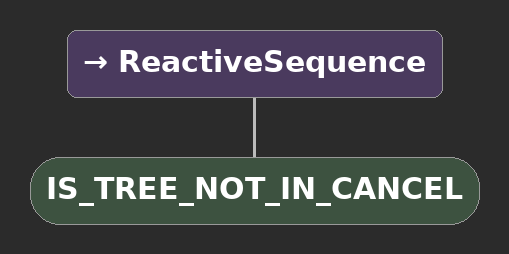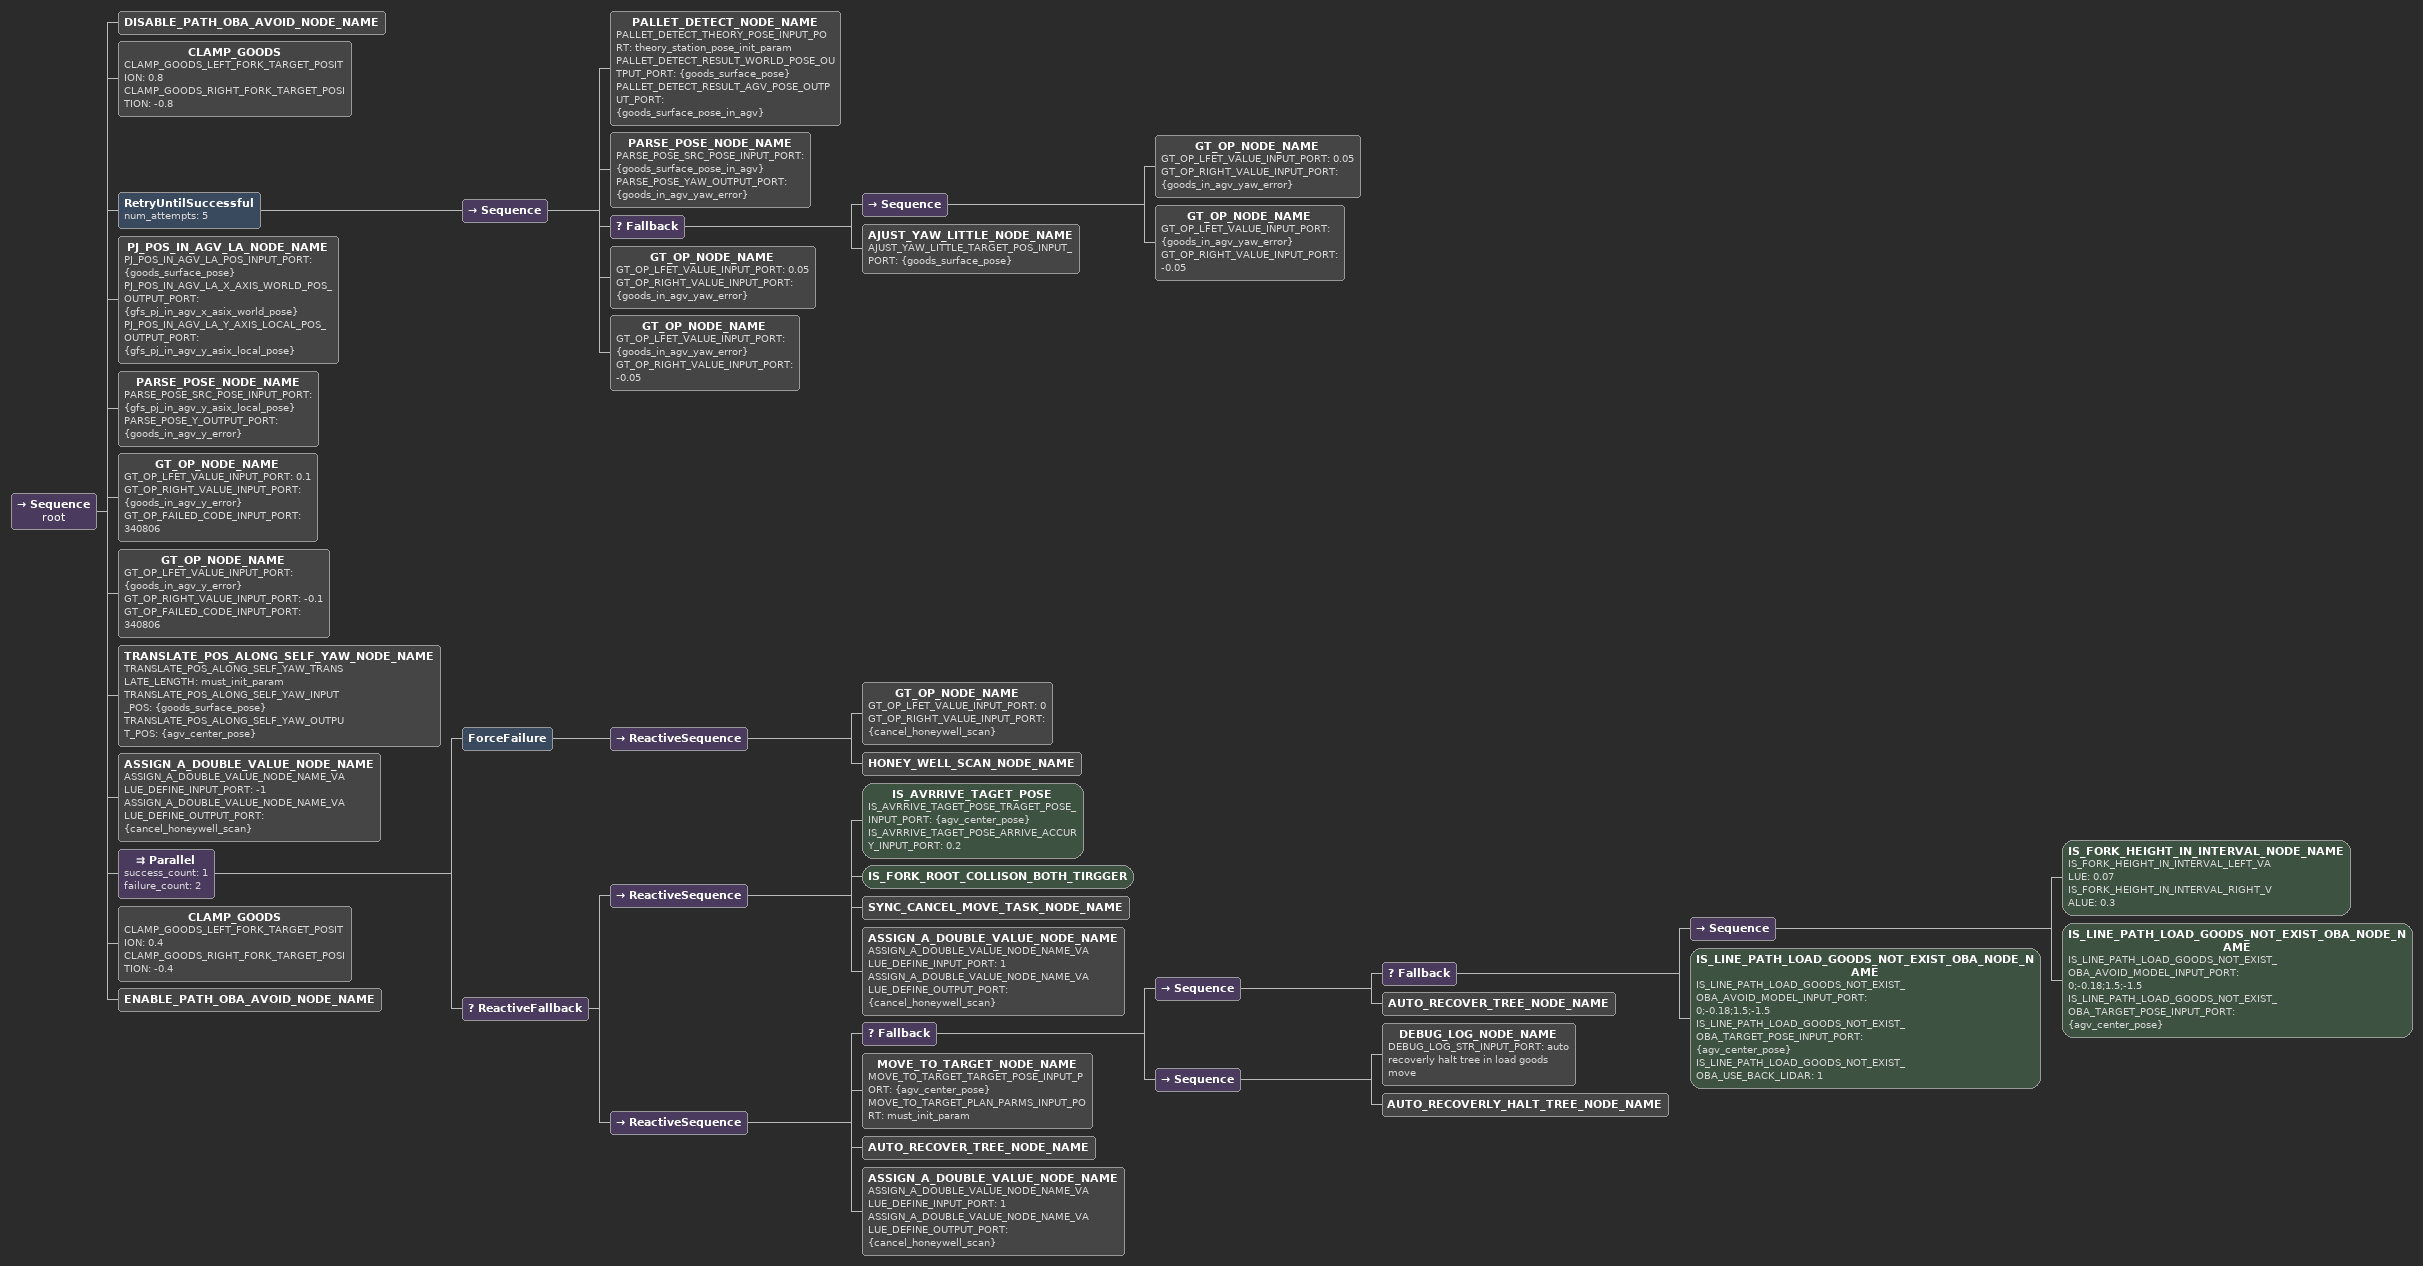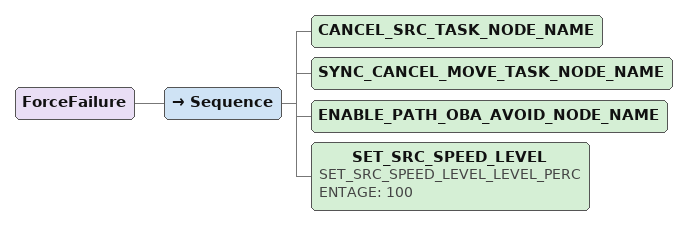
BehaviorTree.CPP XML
<ReactiveSequence>
    <IS_TREE_NOT_IN_CANCEL/>
</ReactiveSequence>

<Sequence name="root">
    <DISABLE_PATH_OBA_AVOID_NODE_NAME/>
    <CLAMP_GOODS CLAMP_GOODS_LEFT_FORK_TARGET_POSITION="0.8" CLAMP_GOODS_RIGHT_FORK_TARGET_POSITION="-0.8"/>
    <RetryUntilSuccessful num_attempts="5">
        <Sequence>
            <PALLET_DETECT_NODE_NAME PALLET_DETECT_THEORY_POSE_INPUT_PORT="theory_station_pose_init_param" PALLET_DETECT_RESULT_WORLD_POSE_OUTPUT_PORT="{goods_surface_pose}" PALLET_DETECT_RESULT_AGV_POSE_OUTPUT_PORT="{goods_surface_pose_in_agv}"/>
            <PARSE_POSE_NODE_NAME PARSE_POSE_SRC_POSE_INPUT_PORT="{goods_surface_pose_in_agv}" PARSE_POSE_YAW_OUTPUT_PORT="{goods_in_agv_yaw_error}"/>
            <Fallback>
                <Sequence>
                    <GT_OP_NODE_NAME GT_OP_LFET_VALUE_INPUT_PORT="0.05" GT_OP_RIGHT_VALUE_INPUT_PORT="{goods_in_agv_yaw_error}"/>
                    <GT_OP_NODE_NAME GT_OP_LFET_VALUE_INPUT_PORT="{goods_in_agv_yaw_error}" GT_OP_RIGHT_VALUE_INPUT_PORT="-0.05"/>
                </Sequence>
                <AJUST_YAW_LITTLE_NODE_NAME AJUST_YAW_LITTLE_TARGET_POS_INPUT_PORT="{goods_surface_pose}"/>
            </Fallback>
            <GT_OP_NODE_NAME GT_OP_LFET_VALUE_INPUT_PORT="0.05" GT_OP_RIGHT_VALUE_INPUT_PORT="{goods_in_agv_yaw_error}"/>
            <GT_OP_NODE_NAME GT_OP_LFET_VALUE_INPUT_PORT="{goods_in_agv_yaw_error}" GT_OP_RIGHT_VALUE_INPUT_PORT="-0.05"/>
        </Sequence>
    </RetryUntilSuccessful>

    <PJ_POS_IN_AGV_LA_NODE_NAME PJ_POS_IN_AGV_LA_POS_INPUT_PORT="{goods_surface_pose}" PJ_POS_IN_AGV_LA_X_AXIS_WORLD_POS_OUTPUT_PORT="{gfs_pj_in_agv_x_asix_world_pose}" PJ_POS_IN_AGV_LA_Y_AXIS_LOCAL_POS_OUTPUT_PORT="{gfs_pj_in_agv_y_asix_local_pose}"/>
    <PARSE_POSE_NODE_NAME PARSE_POSE_SRC_POSE_INPUT_PORT="{gfs_pj_in_agv_y_asix_local_pose}" PARSE_POSE_Y_OUTPUT_PORT="{goods_in_agv_y_error}"/>
    <GT_OP_NODE_NAME GT_OP_LFET_VALUE_INPUT_PORT="0.1" GT_OP_RIGHT_VALUE_INPUT_PORT="{goods_in_agv_y_error}" GT_OP_FAILED_CODE_INPUT_PORT="340806"/>
    <GT_OP_NODE_NAME GT_OP_LFET_VALUE_INPUT_PORT="{goods_in_agv_y_error}" GT_OP_RIGHT_VALUE_INPUT_PORT="-0.1" GT_OP_FAILED_CODE_INPUT_PORT="340806"/>
    <TRANSLATE_POS_ALONG_SELF_YAW_NODE_NAME TRANSLATE_POS_ALONG_SELF_YAW_TRANSLATE_LENGTH="must_init_param" TRANSLATE_POS_ALONG_SELF_YAW_INPUT_POS="{goods_surface_pose}" TRANSLATE_POS_ALONG_SELF_YAW_OUTPUT_POS="{agv_center_pose}"/>
    <ASSIGN_A_DOUBLE_VALUE_NODE_NAME ASSIGN_A_DOUBLE_VALUE_NODE_NAME_VALUE_DEFINE_INPUT_PORT="-1" ASSIGN_A_DOUBLE_VALUE_NODE_NAME_VALUE_DEFINE_OUTPUT_PORT="{cancel_honeywell_scan}"/>

    <Parallel success_count="1" failure_count="2">
        <ForceFailure>
            <ReactiveSequence>
                <GT_OP_NODE_NAME GT_OP_LFET_VALUE_INPUT_PORT="0" GT_OP_RIGHT_VALUE_INPUT_PORT="{cancel_honeywell_scan}"/>
                <HONEY_WELL_SCAN_NODE_NAME/>
            </ReactiveSequence>
        </ForceFailure>
        <ReactiveFallback>
            <ReactiveSequence>
                <IS_AVRRIVE_TAGET_POSE IS_AVRRIVE_TAGET_POSE_TRAGET_POSE_INPUT_PORT="{agv_center_pose}" IS_AVRRIVE_TAGET_POSE_ARRIVE_ACCURY_INPUT_PORT="0.2"/>
                <IS_FORK_ROOT_COLLISON_BOTH_TIRGGER/>
                <SYNC_CANCEL_MOVE_TASK_NODE_NAME/>
                <ASSIGN_A_DOUBLE_VALUE_NODE_NAME ASSIGN_A_DOUBLE_VALUE_NODE_NAME_VALUE_DEFINE_INPUT_PORT="1" ASSIGN_A_DOUBLE_VALUE_NODE_NAME_VALUE_DEFINE_OUTPUT_PORT="{cancel_honeywell_scan}"/>
            </ReactiveSequence>
            <ReactiveSequence>
                <Fallback>
                    <Sequence>
                        <Fallback>
                            <Sequence>
                                <IS_FORK_HEIGHT_IN_INTERVAL_NODE_NAME IS_FORK_HEIGHT_IN_INTERVAL_LEFT_VALUE="0.07" IS_FORK_HEIGHT_IN_INTERVAL_RIGHT_VALUE="0.3"/>
                                <IS_LINE_PATH_LOAD_GOODS_NOT_EXIST_OBA_NODE_NAME IS_LINE_PATH_LOAD_GOODS_NOT_EXIST_OBA_AVOID_MODEL_INPUT_PORT="0;-0.18;1.5;-1.5" IS_LINE_PATH_LOAD_GOODS_NOT_EXIST_OBA_TARGET_POSE_INPUT_PORT="{agv_center_pose}"/>
                            </Sequence>
                            <IS_LINE_PATH_LOAD_GOODS_NOT_EXIST_OBA_NODE_NAME IS_LINE_PATH_LOAD_GOODS_NOT_EXIST_OBA_AVOID_MODEL_INPUT_PORT="0;-0.18;1.5;-1.5" IS_LINE_PATH_LOAD_GOODS_NOT_EXIST_OBA_TARGET_POSE_INPUT_PORT="{agv_center_pose}" IS_LINE_PATH_LOAD_GOODS_NOT_EXIST_OBA_USE_BACK_LIDAR="1"/>
                        </Fallback>
                        <AUTO_RECOVER_TREE_NODE_NAME/>
                    </Sequence>
                    <Sequence>
                        <DEBUG_LOG_NODE_NAME DEBUG_LOG_STR_INPUT_PORT="auto recoverly halt tree in load goods move"/>
                        <AUTO_RECOVERLY_HALT_TREE_NODE_NAME/>
                    </Sequence>
                </Fallback>
                <MOVE_TO_TARGET_NODE_NAME MOVE_TO_TARGET_TARGET_POSE_INPUT_PORT="{agv_center_pose}" MOVE_TO_TARGET_PLAN_PARMS_INPUT_PORT="must_init_param"/>
                <AUTO_RECOVER_TREE_NODE_NAME/>
                <ASSIGN_A_DOUBLE_VALUE_NODE_NAME ASSIGN_A_DOUBLE_VALUE_NODE_NAME_VALUE_DEFINE_INPUT_PORT="1" ASSIGN_A_DOUBLE_VALUE_NODE_NAME_VALUE_DEFINE_OUTPUT_PORT="{cancel_honeywell_scan}"/>
            </ReactiveSequence>
        </ReactiveFallback>
    </Parallel>
    <CLAMP_GOODS CLAMP_GOODS_LEFT_FORK_TARGET_POSITION="0.4" CLAMP_GOODS_RIGHT_FORK_TARGET_POSITION="-0.4"/>
    <ENABLE_PATH_OBA_AVOID_NODE_NAME/>
</Sequence>

<ForceFailure>
    <Sequence>
        <CANCEL_SRC_TASK_NODE_NAME/>
        <SYNC_CANCEL_MOVE_TASK_NODE_NAME/>
        <ENABLE_PATH_OBA_AVOID_NODE_NAME/>
        <SET_SRC_SPEED_LEVEL SET_SRC_SPEED_LEVEL_LEVEL_PERCENTAGE="100"/>
    </Sequence>
</ForceFailure>
